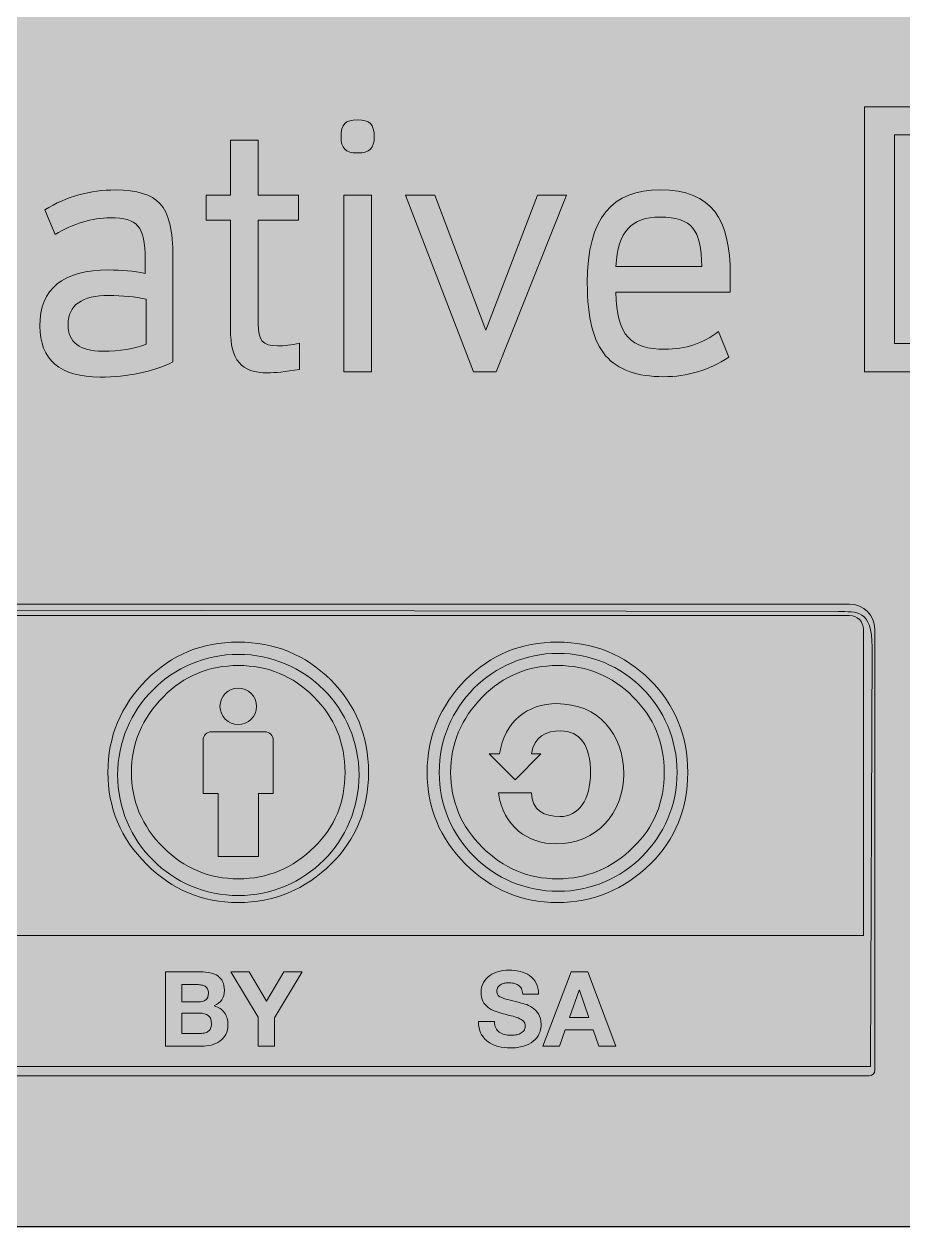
# Model space of a CAD drawing. Header units: inches. Extents: x 8 to 818, y -635 to -10.
# Drawn here: x 656.65 to 684.25, y -586.19 to -548.42 of the extents above; entities that cross this region are included whole.
import ezdxf

# ---------------------------------------------------------------- set-up
doc = ezdxf.new("R2010")
doc.units = ezdxf.units.IN
doc.header["$MEASUREMENT"] = 0
doc.layers.add('Calque 1', color=7, linetype='Continuous')
doc.layers.add('Calque 2', color=7, linetype='Continuous')

# ---------------------------------------------------------------- blocks, each defined once
blk = doc.blocks.new('block 13')
at = {"layer": 'Calque 1', "color": 179, "lineweight": 5, "true_color": 0x262425}
blk.add_open_spline([(719.694, -361.546), (719.694, -361.546), (724.17, -371.802), (724.17, -371.802), (724.391, -372.309), (724.16, -372.898), (723.653, -373.119), (723.653, -373.119), (722.737, -373.519), (722.737, -373.519), (722.231, -373.74), (721.641, -373.509), (721.42, -373.002), (721.42, -373.002), (717.744, -364.577), (717.744, -364.577), (640.056, -483.564), (480.643, -525.464), (351.496, -455.488), (351.496, -455.488), (353.499, -460.077), (353.499, -460.077), (353.72, -460.583), (353.489, -461.173), (352.983, -461.394), (352.983, -461.394), (352.066, -461.794), (352.066, -461.794), (351.56, -462.015), (350.971, -461.783), (350.75, -461.277), (350.75, -461.277), (347.181, -453.1), (347.181, -453.1), (344.491, -451.582), (341.813, -450.021), (339.152, -448.404), (335.488, -446.179), (330.728, -447.182), (328.31, -450.722), (328.31, -450.722), (328.221, -450.853), (328.221, -450.853), (325.723, -454.511), (326.637, -459.522), (330.297, -462.017), (477.228, -562.189), (679.23, -515.398), (769.485, -361.031), (775.135, -351.477), (770.258, -339.126), (759.21, -334.03), (759.21, -334.03), (759.21, -334.03), (759.21, -334.03), (748.148, -328.919), (736.083, -332.124), (731.675, -340.712), (727.953, -347.893), (723.95, -354.837), (719.694, -361.546)], degree=3, knots=[0, 0, 0, 0, 1, 1, 1, 2, 2, 2, 3, 3, 3, 4, 4, 4, 5, 5, 5, 6, 6, 6, 7, 7, 7, 8, 8, 8, 9, 9, 9, 10, 10, 10, 11, 11, 11, 12, 12, 12, 13, 13, 13, 14, 14, 14, 15, 15, 15, 16, 16, 16, 17, 17, 17, 18, 18, 18, 19, 19, 19, 20, 20, 20, 20], dxfattribs=at)
blk = doc.blocks.new('block 15')
at = {"layer": 'Calque 2', "true_color": 0x494644}
h = blk.add_hatch(color=49, dxfattribs=at)
h.dxf.hatch_style = 2
edge = h.paths.add_edge_path()
edge.add_spline(control_points=[(685.325, -551.018), (687.862, -551.018), (689.023, -552.215), (689.023, -555.147), (689.023, -556.643), (688.724, -557.721), (688.138, -558.367), (687.551, -559.013), (686.618, -559.336), (685.337, -559.336), (685.337, -559.336), (683.039, -559.336), (683.039, -559.336), (683.039, -559.336), (683.039, -551.018), (683.039, -551.018), (683.039, -551.018), (685.325, -551.018), (685.325, -551.018)], knot_values=[0, 0, 0, 0, 1, 1, 1, 2, 2, 2, 3, 3, 3, 4, 4, 4, 5, 5, 5, 6, 6, 6, 6], degree=3, periodic=1)
edge = h.paths.add_edge_path()
edge.add_spline(control_points=[(683.984, -551.892), (683.984, -551.892), (683.984, -558.451), (683.984, -558.451), (683.984, -558.451), (685.229, -558.451), (685.229, -558.451), (686.235, -558.451), (686.953, -558.211), (687.396, -557.733), (687.838, -557.242), (688.066, -556.38), (688.066, -555.147), (688.066, -553.962), (687.85, -553.125), (687.408, -552.634), (686.965, -552.143), (686.27, -551.892), (685.313, -551.892), (685.313, -551.892), (683.984, -551.892), (683.984, -551.892)], knot_values=[0, 0, 0, 0, 1, 1, 1, 2, 2, 2, 3, 3, 3, 4, 4, 4, 5, 5, 5, 6, 6, 6, 7, 7, 7, 7], degree=3, periodic=1)
h = blk.add_hatch(color=49, dxfattribs=at)
h.dxf.hatch_style = 2
edge = h.paths.add_edge_path()
edge.add_spline(control_points=[(667.12, -552.466), (666.737, -552.466), (666.606, -552.323), (666.606, -551.952), (666.606, -551.569), (666.737, -551.425), (667.12, -551.425), (667.503, -551.425), (667.647, -551.569), (667.647, -551.952), (667.647, -552.323), (667.503, -552.466), (667.12, -552.466)], knot_values=[0, 0, 0, 0, 1, 1, 1, 2, 2, 2, 3, 3, 3, 4, 4, 4, 4], degree=3, periodic=1)
h.paths.add_polyline_path([(667.563, -553.795), (667.563, -559.336), (666.689, -559.336), (666.689, -553.795)])
h = blk.add_hatch(color=49, dxfattribs=at)
h.dxf.hatch_style = 2
edge = h.paths.add_edge_path()
edge.add_spline(control_points=[(664.008, -552.059), (664.008, -552.059), (664.008, -553.795), (664.008, -553.795), (664.008, -553.795), (665.265, -553.795), (665.265, -553.795), (665.265, -553.795), (665.265, -554.573), (665.265, -554.573), (665.265, -554.573), (664.008, -554.573), (664.008, -554.573), (664.008, -554.573), (664.008, -557.828), (664.008, -557.828), (664.008, -558.355), (664.14, -558.523), (664.607, -558.523), (664.81, -558.523), (665.05, -558.499), (665.301, -558.439), (665.301, -558.439), (665.301, -559.265), (665.301, -559.265), (664.858, -559.336), (664.523, -559.372), (664.308, -559.372), (663.458, -559.372), (663.135, -558.965), (663.135, -558.008), (663.135, -558.008), (663.135, -554.573), (663.135, -554.573), (663.135, -554.573), (662.369, -554.573), (662.369, -554.573), (662.369, -554.573), (662.369, -553.795), (662.369, -553.795), (662.369, -553.795), (663.135, -553.795), (663.135, -553.795), (663.135, -553.795), (663.135, -552.059), (663.135, -552.059), (663.135, -552.059), (664.008, -552.059), (664.008, -552.059)], knot_values=[0, 0, 0, 0, 1, 1, 1, 2, 2, 2, 3, 3, 3, 4, 4, 4, 5, 5, 5, 6, 6, 6, 7, 7, 7, 8, 8, 8, 9, 9, 9, 10, 10, 10, 11, 11, 11, 12, 12, 12, 13, 13, 13, 14, 14, 14, 15, 15, 15, 16, 16, 16, 16], degree=3, periodic=1)
h = blk.add_hatch(color=49, dxfattribs=at)
h.dxf.hatch_style = 2
edge = h.paths.add_edge_path()
edge.add_spline(control_points=[(660.92, -554.058), (661.196, -554.345), (661.327, -554.908), (661.327, -555.746), (661.327, -555.746), (661.327, -559.025), (661.327, -559.025), (660.681, -559.348), (659.915, -559.504), (659.041, -559.504), (657.785, -559.504), (657.15, -558.965), (657.15, -557.9), (657.15, -556.727), (657.868, -556.141), (659.317, -556.141), (659.712, -556.141), (660.095, -556.177), (660.454, -556.248), (660.454, -556.248), (660.454, -555.806), (660.454, -555.806), (660.454, -554.764), (660.214, -554.501), (659.365, -554.501), (658.778, -554.501), (658.204, -554.681), (657.629, -555.028), (657.629, -555.028), (657.306, -554.25), (657.306, -554.25), (657.988, -553.831), (658.73, -553.627), (659.532, -553.627), (660.19, -553.627), (660.657, -553.771), (660.92, -554.058)], knot_values=[0, 0, 0, 0, 1, 1, 1, 2, 2, 2, 3, 3, 3, 4, 4, 4, 5, 5, 5, 6, 6, 6, 7, 7, 7, 8, 8, 8, 9, 9, 9, 10, 10, 10, 11, 11, 11, 12, 12, 12, 12], degree=3, periodic=1)
edge = h.paths.add_edge_path()
edge.add_spline(control_points=[(658.036, -557.852), (658.036, -558.415), (658.395, -558.69), (659.125, -558.69), (659.664, -558.69), (660.119, -558.618), (660.49, -558.475), (660.49, -558.475), (660.49, -557.062), (660.49, -557.062), (660.142, -556.979), (659.748, -556.943), (659.317, -556.943), (658.467, -556.943), (658.036, -557.242), (658.036, -557.852)], knot_values=[0, 0, 0, 0, 1, 1, 1, 2, 2, 2, 3, 3, 3, 4, 4, 4, 5, 5, 5, 5], degree=3, periodic=1)
h = blk.add_hatch(color=49, dxfattribs=at)
h.dxf.hatch_style = 2
h.paths.add_polyline_path([(673.679, -553.795), (671.477, -559.336), (670.759, -559.336), (668.628, -553.795), (669.55, -553.795), (671.154, -558.032), (672.77, -553.795)])
h = blk.add_hatch(color=49, dxfattribs=at)
h.dxf.hatch_style = 2
edge = h.paths.add_edge_path()
edge.add_spline(control_points=[(678.826, -556.308), (678.826, -556.308), (678.826, -556.835), (678.826, -556.835), (678.826, -556.835), (675.235, -556.835), (675.235, -556.835), (675.247, -558.223), (675.726, -558.63), (676.767, -558.63), (677.425, -558.63), (677.988, -558.439), (678.455, -558.068), (678.455, -558.068), (678.778, -558.882), (678.778, -558.882), (678.156, -559.289), (677.473, -559.492), (676.731, -559.492), (675.905, -559.492), (675.295, -559.277), (674.912, -558.834), (674.529, -558.391), (674.337, -557.637), (674.337, -556.548), (674.337, -554.477), (675.127, -553.627), (676.624, -553.627), (678.251, -553.627), (678.826, -554.537), (678.826, -556.308)], knot_values=[0, 0, 0, 0, 1, 1, 1, 2, 2, 2, 3, 3, 3, 4, 4, 4, 5, 5, 5, 6, 6, 6, 7, 7, 7, 8, 8, 8, 9, 9, 9, 10, 10, 10, 10], degree=3, periodic=1)
edge = h.paths.add_edge_path()
edge.add_spline(control_points=[(675.235, -556.033), (675.235, -556.033), (677.928, -556.033), (677.928, -556.033), (677.928, -555.447), (677.832, -555.052), (677.653, -554.824), (677.473, -554.597), (677.126, -554.477), (676.612, -554.477), (675.738, -554.477), (675.283, -554.92), (675.235, -556.033)], knot_values=[0, 0, 0, 0, 1, 1, 1, 2, 2, 2, 3, 3, 3, 4, 4, 4, 4], degree=3, periodic=1)
at = {"layer": 'Calque 2', "lineweight": 0}
for points in [[(667.563, -553.795), (667.563, -559.336), (666.689, -559.336), (666.689, -553.795), (667.563, -553.795)], [(673.679, -553.795), (671.477, -559.336), (670.759, -559.336), (668.628, -553.795), (669.55, -553.795), (671.154, -558.032), (672.77, -553.795), (673.679, -553.795)]]:
    blk.add_lwpolyline(points, dxfattribs=at)
for points, knots in [([(685.325, -551.018), (687.862, -551.018), (689.023, -552.215), (689.023, -555.147), (689.023, -556.643), (688.724, -557.721), (688.138, -558.367), (687.551, -559.013), (686.618, -559.336), (685.337, -559.336), (685.337, -559.336), (683.039, -559.336), (683.039, -559.336), (683.039, -559.336), (683.039, -551.018), (683.039, -551.018), (683.039, -551.018), (685.325, -551.018), (685.325, -551.018)], [0, 0, 0, 0, 1, 1, 1, 2, 2, 2, 3, 3, 3, 4, 4, 4, 5, 5, 5, 6, 6, 6, 6]), ([(667.12, -552.466), (666.737, -552.466), (666.606, -552.323), (666.606, -551.952), (666.606, -551.569), (666.737, -551.425), (667.12, -551.425), (667.503, -551.425), (667.647, -551.569), (667.647, -551.952), (667.647, -552.323), (667.503, -552.466), (667.12, -552.466)], [0, 0, 0, 0, 1, 1, 1, 2, 2, 2, 3, 3, 3, 4, 4, 4, 4]), ([(683.984, -551.892), (683.984, -551.892), (683.984, -558.451), (683.984, -558.451), (683.984, -558.451), (685.229, -558.451), (685.229, -558.451), (686.235, -558.451), (686.953, -558.211), (687.396, -557.733), (687.838, -557.242), (688.066, -556.38), (688.066, -555.147), (688.066, -553.962), (687.85, -553.125), (687.408, -552.634), (686.965, -552.143), (686.27, -551.892), (685.313, -551.892), (685.313, -551.892), (683.984, -551.892), (683.984, -551.892)], [0, 0, 0, 0, 1, 1, 1, 2, 2, 2, 3, 3, 3, 4, 4, 4, 5, 5, 5, 6, 6, 6, 7, 7, 7, 7]), ([(664.008, -552.059), (664.008, -552.059), (664.008, -553.795), (664.008, -553.795), (664.008, -553.795), (665.265, -553.795), (665.265, -553.795), (665.265, -553.795), (665.265, -554.573), (665.265, -554.573), (665.265, -554.573), (664.008, -554.573), (664.008, -554.573), (664.008, -554.573), (664.008, -557.828), (664.008, -557.828), (664.008, -558.355), (664.14, -558.523), (664.607, -558.523), (664.81, -558.523), (665.05, -558.499), (665.301, -558.439), (665.301, -558.439), (665.301, -559.265), (665.301, -559.265), (664.858, -559.336), (664.523, -559.372), (664.308, -559.372), (663.458, -559.372), (663.135, -558.965), (663.135, -558.008), (663.135, -558.008), (663.135, -554.573), (663.135, -554.573), (663.135, -554.573), (662.369, -554.573), (662.369, -554.573), (662.369, -554.573), (662.369, -553.795), (662.369, -553.795), (662.369, -553.795), (663.135, -553.795), (663.135, -553.795), (663.135, -553.795), (663.135, -552.059), (663.135, -552.059), (663.135, -552.059), (664.008, -552.059), (664.008, -552.059)], [0, 0, 0, 0, 1, 1, 1, 2, 2, 2, 3, 3, 3, 4, 4, 4, 5, 5, 5, 6, 6, 6, 7, 7, 7, 8, 8, 8, 9, 9, 9, 10, 10, 10, 11, 11, 11, 12, 12, 12, 13, 13, 13, 14, 14, 14, 15, 15, 15, 16, 16, 16, 16]), ([(660.92, -554.058), (661.196, -554.345), (661.327, -554.908), (661.327, -555.746), (661.327, -555.746), (661.327, -559.025), (661.327, -559.025), (660.681, -559.348), (659.915, -559.504), (659.041, -559.504), (657.785, -559.504), (657.15, -558.965), (657.15, -557.9), (657.15, -556.727), (657.868, -556.141), (659.317, -556.141), (659.712, -556.141), (660.095, -556.177), (660.454, -556.248), (660.454, -556.248), (660.454, -555.806), (660.454, -555.806), (660.454, -554.764), (660.214, -554.501), (659.365, -554.501), (658.778, -554.501), (658.204, -554.681), (657.629, -555.028), (657.629, -555.028), (657.306, -554.25), (657.306, -554.25), (657.988, -553.831), (658.73, -553.627), (659.532, -553.627), (660.19, -553.627), (660.657, -553.771), (660.92, -554.058)], [0, 0, 0, 0, 1, 1, 1, 2, 2, 2, 3, 3, 3, 4, 4, 4, 5, 5, 5, 6, 6, 6, 7, 7, 7, 8, 8, 8, 9, 9, 9, 10, 10, 10, 11, 11, 11, 12, 12, 12, 12]), ([(678.826, -556.308), (678.826, -556.308), (678.826, -556.835), (678.826, -556.835), (678.826, -556.835), (675.235, -556.835), (675.235, -556.835), (675.247, -558.223), (675.726, -558.63), (676.767, -558.63), (677.425, -558.63), (677.988, -558.439), (678.455, -558.068), (678.455, -558.068), (678.778, -558.882), (678.778, -558.882), (678.156, -559.289), (677.473, -559.492), (676.731, -559.492), (675.905, -559.492), (675.295, -559.277), (674.912, -558.834), (674.529, -558.391), (674.337, -557.637), (674.337, -556.548), (674.337, -554.477), (675.127, -553.627), (676.624, -553.627), (678.251, -553.627), (678.826, -554.537), (678.826, -556.308)], [0, 0, 0, 0, 1, 1, 1, 2, 2, 2, 3, 3, 3, 4, 4, 4, 5, 5, 5, 6, 6, 6, 7, 7, 7, 8, 8, 8, 9, 9, 9, 10, 10, 10, 10]), ([(675.235, -556.033), (675.235, -556.033), (677.928, -556.033), (677.928, -556.033), (677.928, -555.447), (677.832, -555.052), (677.653, -554.824), (677.473, -554.597), (677.126, -554.477), (676.612, -554.477), (675.738, -554.477), (675.283, -554.92), (675.235, -556.033)], [0, 0, 0, 0, 1, 1, 1, 2, 2, 2, 3, 3, 3, 4, 4, 4, 4]), ([(658.036, -557.852), (658.036, -558.415), (658.395, -558.69), (659.125, -558.69), (659.664, -558.69), (660.119, -558.618), (660.49, -558.475), (660.49, -558.475), (660.49, -557.062), (660.49, -557.062), (660.142, -556.979), (659.748, -556.943), (659.317, -556.943), (658.467, -556.943), (658.036, -557.242), (658.036, -557.852)], [0, 0, 0, 0, 1, 1, 1, 2, 2, 2, 3, 3, 3, 4, 4, 4, 5, 5, 5, 5])]:
    blk.add_open_spline(points, degree=3, knots=knots, dxfattribs=at)
blk = doc.blocks.new('block 21')
at = {"layer": 'Calque 2', "true_color": 0xfefeff}
h = blk.add_hatch(color=7, dxfattribs=at)
h.dxf.hatch_style = 2
edge = h.paths.add_edge_path()
edge.add_spline(control_points=[(671.461, -579.943), (671.489, -579.998), (671.527, -580.042), (671.574, -580.076), (671.621, -580.109), (671.675, -580.135), (671.738, -580.151), (671.802, -580.167), (671.867, -580.176), (671.934, -580.176), (671.98, -580.176), (672.029, -580.172), (672.081, -580.164), (672.133, -580.157), (672.182, -580.142), (672.228, -580.12), (672.274, -580.098), (672.312, -580.068), (672.342, -580.03), (672.373, -579.992), (672.388, -579.943), (672.388, -579.884), (672.388, -579.821), (672.368, -579.77), (672.328, -579.73), (672.287, -579.691), (672.234, -579.659), (672.169, -579.632), (672.104, -579.606), (672.03, -579.583), (671.947, -579.564), (671.864, -579.544), (671.78, -579.522), (671.696, -579.498), (671.608, -579.476), (671.523, -579.45), (671.44, -579.418), (671.358, -579.386), (671.284, -579.345), (671.218, -579.295), (671.153, -579.245), (671.1, -579.182), (671.06, -579.107), (671.02, -579.032), (670.999, -578.941), (670.999, -578.834), (670.999, -578.714), (671.025, -578.61), (671.076, -578.521), (671.128, -578.433), (671.195, -578.359), (671.277, -578.3), (671.36, -578.242), (671.454, -578.198), (671.559, -578.169), (671.663, -578.141), (671.768, -578.127), (671.872, -578.127), (671.994, -578.127), (672.111, -578.141), (672.224, -578.168), (672.336, -578.195), (672.436, -578.24), (672.523, -578.301), (672.61, -578.362), (672.679, -578.44), (672.73, -578.535), (672.782, -578.63), (672.807, -578.745), (672.807, -578.88), (672.807, -578.88), (672.309, -578.88), (672.309, -578.88), (672.304, -578.81), (672.29, -578.753), (672.265, -578.707), (672.24, -578.661), (672.207, -578.625), (672.166, -578.599), (672.124, -578.573), (672.077, -578.554), (672.024, -578.543), (671.97, -578.532), (671.913, -578.527), (671.85, -578.527), (671.808, -578.527), (671.767, -578.531), (671.726, -578.54), (671.685, -578.549), (671.647, -578.564), (671.614, -578.586), (671.58, -578.608), (671.552, -578.635), (671.53, -578.668), (671.509, -578.7), (671.498, -578.742), (671.498, -578.792), (671.498, -578.838), (671.507, -578.875), (671.524, -578.903), (671.541, -578.932), (671.576, -578.958), (671.627, -578.982), (671.678, -579.006), (671.749, -579.03), (671.839, -579.054), (671.93, -579.078), (672.048, -579.108), (672.194, -579.145), (672.237, -579.154), (672.298, -579.17), (672.375, -579.193), (672.452, -579.216), (672.529, -579.252), (672.606, -579.303), (672.682, -579.353), (672.748, -579.42), (672.803, -579.504), (672.859, -579.588), (672.887, -579.695), (672.887, -579.826), (672.887, -579.933), (672.866, -580.033), (672.824, -580.124), (672.783, -580.216), (672.721, -580.295), (672.639, -580.361), (672.558, -580.428), (672.456, -580.48), (672.335, -580.517), (672.214, -580.554), (672.074, -580.573), (671.915, -580.573), (671.786, -580.573), (671.661, -580.557), (671.54, -580.525), (671.419, -580.493), (671.312, -580.444), (671.219, -580.376), (671.127, -580.308), (671.053, -580.222), (670.998, -580.117), (670.944, -580.012), (670.918, -579.888), (670.92, -579.743), (670.92, -579.743), (671.419, -579.743), (671.419, -579.743), (671.419, -579.822), (671.433, -579.889), (671.461, -579.943)], knot_values=[0, 0, 0, 0, 1, 1, 1, 2, 2, 2, 3, 3, 3, 4, 4, 4, 5, 5, 5, 6, 6, 6, 7, 7, 7, 8, 8, 8, 9, 9, 9, 10, 10, 10, 11, 11, 11, 12, 12, 12, 13, 13, 13, 14, 14, 14, 15, 15, 15, 16, 16, 16, 17, 17, 17, 18, 18, 18, 19, 19, 19, 20, 20, 20, 21, 21, 21, 22, 22, 22, 23, 23, 23, 24, 24, 24, 25, 25, 25, 26, 26, 26, 27, 27, 27, 28, 28, 28, 29, 29, 29, 30, 30, 30, 31, 31, 31, 32, 32, 32, 33, 33, 33, 34, 34, 34, 35, 35, 35, 36, 36, 36, 37, 37, 37, 38, 38, 38, 39, 39, 39, 40, 40, 40, 41, 41, 41, 42, 42, 42, 43, 43, 43, 44, 44, 44, 45, 45, 45, 46, 46, 46, 47, 47, 47, 48, 48, 48, 49, 49, 49, 50, 50, 50, 50], degree=3, periodic=1)
h = blk.add_hatch(color=7, dxfattribs=at)
h.dxf.hatch_style = 2
h.paths.add_polyline_path([(674.356, -578.185), (675.23, -580.521), (674.696, -580.521), (674.519, -580), (673.645, -580), (673.462, -580.521), (672.945, -580.521), (673.829, -578.185)])
h.paths.add_polyline_path([(674.385, -579.617), (674.091, -578.76), (674.084, -578.76), (673.78, -579.617)])
at = {"layer": 'Calque 2', "lineweight": 0}
for points in [[(674.356, -578.185), (675.23, -580.521), (674.696, -580.521), (674.519, -580), (673.645, -580), (673.462, -580.521), (672.945, -580.521), (673.829, -578.185), (674.356, -578.185)], [(674.385, -579.617), (674.091, -578.76), (674.084, -578.76), (673.78, -579.617), (674.385, -579.617)]]:
    blk.add_lwpolyline(points, dxfattribs=at)
blk.add_open_spline([(671.461, -579.943), (671.489, -579.998), (671.527, -580.042), (671.574, -580.076), (671.621, -580.109), (671.675, -580.135), (671.738, -580.151), (671.802, -580.167), (671.867, -580.176), (671.934, -580.176), (671.98, -580.176), (672.029, -580.172), (672.081, -580.164), (672.133, -580.157), (672.182, -580.142), (672.228, -580.12), (672.274, -580.098), (672.312, -580.068), (672.342, -580.03), (672.373, -579.992), (672.388, -579.943), (672.388, -579.884), (672.388, -579.821), (672.368, -579.77), (672.328, -579.73), (672.287, -579.691), (672.234, -579.659), (672.169, -579.632), (672.104, -579.606), (672.03, -579.583), (671.947, -579.564), (671.864, -579.544), (671.78, -579.522), (671.696, -579.498), (671.608, -579.476), (671.523, -579.45), (671.44, -579.418), (671.358, -579.386), (671.284, -579.345), (671.218, -579.295), (671.153, -579.245), (671.1, -579.182), (671.06, -579.107), (671.02, -579.032), (670.999, -578.941), (670.999, -578.834), (670.999, -578.714), (671.025, -578.61), (671.076, -578.521), (671.128, -578.433), (671.195, -578.359), (671.277, -578.3), (671.36, -578.242), (671.454, -578.198), (671.559, -578.169), (671.663, -578.141), (671.768, -578.127), (671.872, -578.127), (671.994, -578.127), (672.111, -578.141), (672.224, -578.168), (672.336, -578.195), (672.436, -578.24), (672.523, -578.301), (672.61, -578.362), (672.679, -578.44), (672.73, -578.535), (672.782, -578.63), (672.807, -578.745), (672.807, -578.88), (672.807, -578.88), (672.309, -578.88), (672.309, -578.88), (672.304, -578.81), (672.29, -578.753), (672.265, -578.707), (672.24, -578.661), (672.207, -578.625), (672.166, -578.599), (672.124, -578.573), (672.077, -578.554), (672.024, -578.543), (671.97, -578.532), (671.913, -578.527), (671.85, -578.527), (671.808, -578.527), (671.767, -578.531), (671.726, -578.54), (671.685, -578.549), (671.647, -578.564), (671.614, -578.586), (671.58, -578.608), (671.552, -578.635), (671.53, -578.668), (671.509, -578.7), (671.498, -578.742), (671.498, -578.792), (671.498, -578.838), (671.507, -578.875), (671.524, -578.903), (671.541, -578.932), (671.576, -578.958), (671.627, -578.982), (671.678, -579.006), (671.749, -579.03), (671.839, -579.054), (671.93, -579.078), (672.048, -579.108), (672.194, -579.145), (672.237, -579.154), (672.298, -579.17), (672.375, -579.193), (672.452, -579.216), (672.529, -579.252), (672.606, -579.303), (672.682, -579.353), (672.748, -579.42), (672.803, -579.504), (672.859, -579.588), (672.887, -579.695), (672.887, -579.826), (672.887, -579.933), (672.866, -580.033), (672.824, -580.124), (672.783, -580.216), (672.721, -580.295), (672.639, -580.361), (672.558, -580.428), (672.456, -580.48), (672.335, -580.517), (672.214, -580.554), (672.074, -580.573), (671.915, -580.573), (671.786, -580.573), (671.661, -580.557), (671.54, -580.525), (671.419, -580.493), (671.312, -580.444), (671.219, -580.376), (671.127, -580.308), (671.053, -580.222), (670.998, -580.117), (670.944, -580.012), (670.918, -579.888), (670.92, -579.743), (670.92, -579.743), (671.419, -579.743), (671.419, -579.743), (671.419, -579.822), (671.433, -579.889), (671.461, -579.943)], degree=3, knots=[0, 0, 0, 0, 1, 1, 1, 2, 2, 2, 3, 3, 3, 4, 4, 4, 5, 5, 5, 6, 6, 6, 7, 7, 7, 8, 8, 8, 9, 9, 9, 10, 10, 10, 11, 11, 11, 12, 12, 12, 13, 13, 13, 14, 14, 14, 15, 15, 15, 16, 16, 16, 17, 17, 17, 18, 18, 18, 19, 19, 19, 20, 20, 20, 21, 21, 21, 22, 22, 22, 23, 23, 23, 24, 24, 24, 25, 25, 25, 26, 26, 26, 27, 27, 27, 28, 28, 28, 29, 29, 29, 30, 30, 30, 31, 31, 31, 32, 32, 32, 33, 33, 33, 34, 34, 34, 35, 35, 35, 36, 36, 36, 37, 37, 37, 38, 38, 38, 39, 39, 39, 40, 40, 40, 41, 41, 41, 42, 42, 42, 43, 43, 43, 44, 44, 44, 45, 45, 45, 46, 46, 46, 47, 47, 47, 48, 48, 48, 49, 49, 49, 50, 50, 50, 50], dxfattribs=at)
blk = doc.blocks.new('block 22')
at = {"layer": 'Calque 2', "true_color": 0xfefeff}
h = blk.add_hatch(color=7, dxfattribs=at)
h.dxf.hatch_style = 2
edge = h.paths.add_edge_path()
edge.add_spline(control_points=[(662.194, -578.185), (662.306, -578.185), (662.407, -578.194), (662.499, -578.214), (662.591, -578.234), (662.67, -578.266), (662.735, -578.311), (662.801, -578.355), (662.852, -578.415), (662.888, -578.489), (662.924, -578.563), (662.942, -578.654), (662.942, -578.763), (662.942, -578.881), (662.915, -578.979), (662.861, -579.058), (662.808, -579.136), (662.729, -579.2), (662.624, -579.251), (662.768, -579.292), (662.876, -579.365), (662.947, -579.468), (663.019, -579.572), (663.054, -579.697), (663.054, -579.843), (663.054, -579.961), (663.031, -580.063), (662.985, -580.149), (662.939, -580.235), (662.878, -580.306), (662.8, -580.36), (662.722, -580.415), (662.634, -580.455), (662.534, -580.481), (662.435, -580.508), (662.333, -580.521), (662.228, -580.521), (662.228, -580.521), (661.093, -580.521), (661.093, -580.521), (661.093, -580.521), (661.093, -578.185), (661.093, -578.185), (661.093, -578.185), (662.194, -578.185), (662.194, -578.185), (662.194, -578.185), (662.194, -578.185), (662.194, -578.185)], knot_values=[0, 0, 0, 0, 1, 1, 1, 2, 2, 2, 3, 3, 3, 4, 4, 4, 5, 5, 5, 6, 6, 6, 7, 7, 7, 8, 8, 8, 9, 9, 9, 10, 10, 10, 11, 11, 11, 12, 12, 12, 13, 13, 13, 14, 14, 14, 15, 15, 15, 16, 16, 16, 16], degree=3, periodic=1)
edge = h.paths.add_edge_path()
edge.add_spline(control_points=[(662.129, -579.129), (662.221, -579.129), (662.296, -579.108), (662.355, -579.064), (662.414, -579.02), (662.443, -578.95), (662.443, -578.852), (662.443, -578.798), (662.433, -578.753), (662.414, -578.718), (662.394, -578.683), (662.368, -578.656), (662.335, -578.637), (662.302, -578.617), (662.265, -578.603), (662.222, -578.596), (662.179, -578.588), (662.135, -578.584), (662.089, -578.584), (662.089, -578.584), (661.608, -578.584), (661.608, -578.584), (661.608, -578.584), (661.608, -579.129), (661.608, -579.129), (661.608, -579.129), (662.129, -579.129), (662.129, -579.129)], knot_values=[0, 0, 0, 0, 1, 1, 1, 2, 2, 2, 3, 3, 3, 4, 4, 4, 5, 5, 5, 6, 6, 6, 7, 7, 7, 8, 8, 8, 9, 9, 9, 9], degree=3, periodic=1)
edge = h.paths.add_edge_path()
edge.add_spline(control_points=[(662.159, -580.121), (662.209, -580.121), (662.257, -580.116), (662.303, -580.106), (662.349, -580.096), (662.39, -580.08), (662.425, -580.057), (662.459, -580.034), (662.487, -580.003), (662.508, -579.964), (662.529, -579.925), (662.539, -579.874), (662.539, -579.813), (662.539, -579.694), (662.505, -579.608), (662.438, -579.557), (662.37, -579.506), (662.28, -579.48), (662.169, -579.48), (662.169, -579.48), (661.608, -579.48), (661.608, -579.48), (661.608, -579.48), (661.608, -580.121), (661.608, -580.121), (661.608, -580.121), (662.159, -580.121), (662.159, -580.121)], knot_values=[0, 0, 0, 0, 1, 1, 1, 2, 2, 2, 3, 3, 3, 4, 4, 4, 5, 5, 5, 6, 6, 6, 7, 7, 7, 8, 8, 8, 9, 9, 9, 9], degree=3, periodic=1)
h = blk.add_hatch(color=7, dxfattribs=at)
h.dxf.hatch_style = 2
h.paths.add_polyline_path([(663.145, -578.185), (663.721, -578.185), (664.268, -579.107), (664.812, -578.185), (665.385, -578.185), (664.517, -579.624), (664.517, -580.521), (664.003, -580.521), (664.003, -579.611)])
at = {"layer": 'Calque 2', "lineweight": 0}
blk.add_lwpolyline([(663.145, -578.185), (663.721, -578.185), (664.268, -579.107), (664.812, -578.185), (665.385, -578.185), (664.517, -579.624), (664.517, -580.521), (664.003, -580.521), (664.003, -579.611), (663.145, -578.185)], dxfattribs=at)
for points, knots in [([(662.194, -578.185), (662.306, -578.185), (662.407, -578.194), (662.499, -578.214), (662.591, -578.234), (662.67, -578.266), (662.735, -578.311), (662.801, -578.355), (662.852, -578.415), (662.888, -578.489), (662.924, -578.563), (662.942, -578.654), (662.942, -578.763), (662.942, -578.881), (662.915, -578.979), (662.861, -579.058), (662.808, -579.136), (662.729, -579.2), (662.624, -579.251), (662.768, -579.292), (662.876, -579.365), (662.947, -579.468), (663.019, -579.572), (663.054, -579.697), (663.054, -579.843), (663.054, -579.961), (663.031, -580.063), (662.985, -580.149), (662.939, -580.235), (662.878, -580.306), (662.8, -580.36), (662.722, -580.415), (662.634, -580.455), (662.534, -580.481), (662.435, -580.508), (662.333, -580.521), (662.228, -580.521), (662.228, -580.521), (661.093, -580.521), (661.093, -580.521), (661.093, -580.521), (661.093, -578.185), (661.093, -578.185), (661.093, -578.185), (662.194, -578.185), (662.194, -578.185), (662.194, -578.185), (662.194, -578.185), (662.194, -578.185)], [0, 0, 0, 0, 1, 1, 1, 2, 2, 2, 3, 3, 3, 4, 4, 4, 5, 5, 5, 6, 6, 6, 7, 7, 7, 8, 8, 8, 9, 9, 9, 10, 10, 10, 11, 11, 11, 12, 12, 12, 13, 13, 13, 14, 14, 14, 15, 15, 15, 16, 16, 16, 16]), ([(662.129, -579.129), (662.221, -579.129), (662.296, -579.108), (662.355, -579.064), (662.414, -579.02), (662.443, -578.95), (662.443, -578.852), (662.443, -578.798), (662.433, -578.753), (662.414, -578.718), (662.394, -578.683), (662.368, -578.656), (662.335, -578.637), (662.302, -578.617), (662.265, -578.603), (662.222, -578.596), (662.179, -578.588), (662.135, -578.584), (662.089, -578.584), (662.089, -578.584), (661.608, -578.584), (661.608, -578.584), (661.608, -578.584), (661.608, -579.129), (661.608, -579.129), (661.608, -579.129), (662.129, -579.129), (662.129, -579.129)], [0, 0, 0, 0, 1, 1, 1, 2, 2, 2, 3, 3, 3, 4, 4, 4, 5, 5, 5, 6, 6, 6, 7, 7, 7, 8, 8, 8, 9, 9, 9, 9]), ([(662.159, -580.121), (662.209, -580.121), (662.257, -580.116), (662.303, -580.106), (662.349, -580.096), (662.39, -580.08), (662.425, -580.057), (662.459, -580.034), (662.487, -580.003), (662.508, -579.964), (662.529, -579.925), (662.539, -579.874), (662.539, -579.813), (662.539, -579.694), (662.505, -579.608), (662.438, -579.557), (662.37, -579.506), (662.28, -579.48), (662.169, -579.48), (662.169, -579.48), (661.608, -579.48), (661.608, -579.48), (661.608, -579.48), (661.608, -580.121), (661.608, -580.121), (661.608, -580.121), (662.159, -580.121), (662.159, -580.121)], [0, 0, 0, 0, 1, 1, 1, 2, 2, 2, 3, 3, 3, 4, 4, 4, 5, 5, 5, 6, 6, 6, 7, 7, 7, 8, 8, 8, 9, 9, 9, 9])]:
    blk.add_open_spline(points, degree=3, knots=knots, dxfattribs=at)
blk = doc.blocks.new('block 24')
at = {"layer": 'Calque 2', "true_color": 0xffffff}
h = blk.add_hatch(color=7, dxfattribs=at)
h.dxf.hatch_style = 2
edge = h.paths.add_edge_path()
edge.add_spline(control_points=[(673.394, -567.827), (672.26, -567.827), (671.301, -568.222), (670.516, -569.013), (669.711, -569.831), (669.308, -570.799), (669.308, -571.917), (669.308, -573.035), (669.711, -573.996), (670.516, -574.801), (671.322, -575.605), (672.281, -576.007), (673.394, -576.007), (674.52, -576.007), (675.496, -575.602), (676.323, -574.79), (677.1, -574.02), (677.49, -573.062), (677.49, -571.917), (677.49, -570.772), (677.094, -569.803), (676.302, -569.013), (675.51, -568.222), (674.541, -567.827), (673.394, -567.827)], knot_values=[0, 0, 0, 0, 1, 1, 1, 2, 2, 2, 3, 3, 3, 4, 4, 4, 5, 5, 5, 6, 6, 6, 7, 7, 7, 8, 8, 8, 8], degree=3, periodic=1)
edge = h.paths.add_edge_path()
edge.add_spline(control_points=[(673.404, -568.563), (674.332, -568.563), (675.121, -568.89), (675.77, -569.544), (676.425, -570.192), (676.752, -570.983), (676.752, -571.917), (676.752, -572.858), (676.432, -573.638), (675.79, -574.259), (675.114, -574.927), (674.319, -575.261), (673.404, -575.261), (672.489, -575.261), (671.701, -574.93), (671.039, -574.269), (670.376, -573.607), (670.045, -572.824), (670.045, -571.917), (670.045, -571.01), (670.38, -570.219), (671.049, -569.544), (671.69, -568.89), (672.475, -568.563), (673.404, -568.563)], knot_values=[0, 0, 0, 0, 1, 1, 1, 2, 2, 2, 3, 3, 3, 4, 4, 4, 5, 5, 5, 6, 6, 6, 7, 7, 7, 8, 8, 8, 8], degree=3, periodic=1)
h = blk.add_hatch(color=7, dxfattribs=at)
h.dxf.hatch_style = 2
edge = h.paths.add_edge_path()
edge.add_spline(control_points=[(671.58, -571.339), (671.743, -570.31), (672.468, -569.76), (673.376, -569.76), (674.682, -569.76), (675.478, -570.708), (675.478, -571.971), (675.478, -573.204), (674.631, -574.162), (673.356, -574.162), (672.478, -574.162), (671.693, -573.622), (671.55, -572.562), (671.55, -572.562), (672.58, -572.562), (672.58, -572.562), (672.611, -573.113), (672.968, -573.306), (673.478, -573.306), (674.06, -573.306), (674.438, -572.766), (674.438, -571.941), (674.438, -571.075), (674.111, -570.616), (673.498, -570.616), (673.05, -570.616), (672.662, -570.779), (672.58, -571.339), (672.58, -571.339), (672.88, -571.338), (672.88, -571.338), (672.88, -571.338), (672.069, -572.149), (672.069, -572.149), (672.069, -572.149), (671.258, -571.338), (671.258, -571.338), (671.258, -571.338), (671.58, -571.339), (671.58, -571.339)], knot_values=[0, 0, 0, 0, 1, 1, 1, 2, 2, 2, 3, 3, 3, 4, 4, 4, 5, 5, 5, 6, 6, 6, 7, 7, 7, 8, 8, 8, 9, 9, 9, 10, 10, 10, 11, 11, 11, 12, 12, 12, 13, 13, 13, 13], degree=3, periodic=1)
at = {"layer": 'Calque 2', "lineweight": 0}
for points, knots in [([(673.394, -567.827), (672.26, -567.827), (671.301, -568.222), (670.516, -569.013), (669.711, -569.831), (669.308, -570.799), (669.308, -571.917), (669.308, -573.035), (669.711, -573.996), (670.516, -574.801), (671.322, -575.605), (672.281, -576.007), (673.394, -576.007), (674.52, -576.007), (675.496, -575.602), (676.323, -574.79), (677.1, -574.02), (677.49, -573.062), (677.49, -571.917), (677.49, -570.772), (677.094, -569.803), (676.302, -569.013), (675.51, -568.222), (674.541, -567.827), (673.394, -567.827)], [0, 0, 0, 0, 1, 1, 1, 2, 2, 2, 3, 3, 3, 4, 4, 4, 5, 5, 5, 6, 6, 6, 7, 7, 7, 8, 8, 8, 8]), ([(673.404, -568.563), (674.332, -568.563), (675.121, -568.89), (675.77, -569.544), (676.425, -570.192), (676.752, -570.983), (676.752, -571.917), (676.752, -572.858), (676.432, -573.638), (675.79, -574.259), (675.114, -574.927), (674.319, -575.261), (673.404, -575.261), (672.489, -575.261), (671.701, -574.93), (671.039, -574.269), (670.376, -573.607), (670.045, -572.824), (670.045, -571.917), (670.045, -571.01), (670.38, -570.219), (671.049, -569.544), (671.69, -568.89), (672.475, -568.563), (673.404, -568.563)], [0, 0, 0, 0, 1, 1, 1, 2, 2, 2, 3, 3, 3, 4, 4, 4, 5, 5, 5, 6, 6, 6, 7, 7, 7, 8, 8, 8, 8]), ([(671.58, -571.339), (671.743, -570.31), (672.468, -569.76), (673.376, -569.76), (674.682, -569.76), (675.478, -570.708), (675.478, -571.971), (675.478, -573.204), (674.631, -574.162), (673.356, -574.162), (672.478, -574.162), (671.693, -573.622), (671.55, -572.562), (671.55, -572.562), (672.58, -572.562), (672.58, -572.562), (672.611, -573.113), (672.968, -573.306), (673.478, -573.306), (674.06, -573.306), (674.438, -572.766), (674.438, -571.941), (674.438, -571.075), (674.111, -570.616), (673.498, -570.616), (673.05, -570.616), (672.662, -570.779), (672.58, -571.339), (672.58, -571.339), (672.88, -571.338), (672.88, -571.338), (672.88, -571.338), (672.069, -572.149), (672.069, -572.149), (672.069, -572.149), (671.258, -571.338), (671.258, -571.338), (671.258, -571.338), (671.58, -571.339), (671.58, -571.339)], [0, 0, 0, 0, 1, 1, 1, 2, 2, 2, 3, 3, 3, 4, 4, 4, 5, 5, 5, 6, 6, 6, 7, 7, 7, 8, 8, 8, 9, 9, 9, 10, 10, 10, 11, 11, 11, 12, 12, 12, 13, 13, 13, 13])]:
    blk.add_open_spline(points, degree=3, knots=knots, dxfattribs=at)
blk = doc.blocks.new('block 23')
at = {"layer": 'Calque 2', "true_color": 0xfefeff}
h = blk.add_hatch(color=7, dxfattribs=at)
h.dxf.hatch_style = 2
edge = h.paths.add_edge_path()
edge.add_spline(control_points=[(677.155, -571.917), (677.156, -573.979), (675.486, -575.652), (673.423, -575.653), (671.361, -575.655), (669.688, -573.985), (669.686, -571.922), (669.686, -571.921), (669.686, -571.919), (669.686, -571.917), (669.685, -569.855), (671.356, -568.182), (673.418, -568.18), (675.48, -568.179), (677.153, -569.849), (677.155, -571.911), (677.155, -571.913), (677.155, -571.915), (677.155, -571.917)], knot_values=[0, 0, 0, 0, 1, 1, 1, 2, 2, 2, 3, 3, 3, 4, 4, 4, 5, 5, 5, 6, 6, 6, 6], degree=3, periodic=1)
at = {"layer": 'Calque 2', "lineweight": 0}
blk.add_open_spline([(677.155, -571.917), (677.156, -573.979), (675.486, -575.652), (673.423, -575.653), (671.361, -575.655), (669.688, -573.985), (669.686, -571.922), (669.686, -571.921), (669.686, -571.919), (669.686, -571.917), (669.685, -569.855), (671.356, -568.182), (673.418, -568.18), (675.48, -568.179), (677.153, -569.849), (677.155, -571.911), (677.155, -571.913), (677.155, -571.915), (677.155, -571.917)], degree=3, knots=[0, 0, 0, 0, 1, 1, 1, 2, 2, 2, 3, 3, 3, 4, 4, 4, 5, 5, 5, 6, 6, 6, 6], dxfattribs=at)
at = {"layer": 'Calque 2'}
blk.add_blockref('block 24', (0, 0), dxfattribs=at)
blk = doc.blocks.new('block 26')
at = {"layer": 'Calque 2', "true_color": 0xffffff}
h = blk.add_hatch(color=7, dxfattribs=at)
h.dxf.hatch_style = 2
edge = h.paths.add_edge_path()
edge.add_spline(control_points=[(663.377, -569.275), (663.693, -569.275), (663.949, -569.531), (663.949, -569.847), (663.949, -570.163), (663.693, -570.419), (663.377, -570.419), (663.06, -570.419), (662.804, -570.163), (662.804, -569.847), (662.804, -569.531), (663.06, -569.275), (663.377, -569.275)], knot_values=[0, 0, 0, 0, 1, 1, 1, 2, 2, 2, 3, 3, 3, 4, 4, 4, 4], degree=3, periodic=1)
h = blk.add_hatch(color=7, dxfattribs=at)
h.dxf.hatch_style = 2
edge = h.paths.add_edge_path()
edge.add_spline(control_points=[(664.477, -570.904), (664.477, -570.758), (664.359, -570.64), (664.213, -570.64), (664.213, -570.64), (662.54, -570.64), (662.54, -570.64), (662.394, -570.64), (662.276, -570.758), (662.276, -570.904), (662.276, -570.904), (662.276, -572.577), (662.276, -572.577), (662.276, -572.577), (662.742, -572.577), (662.742, -572.577), (662.742, -572.577), (662.742, -574.559), (662.742, -574.559), (662.742, -574.559), (664.01, -574.559), (664.01, -574.559), (664.01, -574.559), (664.01, -572.577), (664.01, -572.577), (664.01, -572.577), (664.477, -572.577), (664.477, -572.577), (664.477, -572.577), (664.477, -570.904), (664.477, -570.904), (664.477, -570.904), (664.477, -570.904), (664.477, -570.904)], knot_values=[0, 0, 0, 0, 1, 1, 1, 2, 2, 2, 3, 3, 3, 4, 4, 4, 5, 5, 5, 6, 6, 6, 7, 7, 7, 8, 8, 8, 9, 9, 9, 10, 10, 10, 11, 11, 11, 11], degree=3, periodic=1)
at = {"layer": 'Calque 2', "lineweight": 0}
for points, knots in [([(663.377, -569.275), (663.693, -569.275), (663.949, -569.531), (663.949, -569.847), (663.949, -570.163), (663.693, -570.419), (663.377, -570.419), (663.06, -570.419), (662.804, -570.163), (662.804, -569.847), (662.804, -569.531), (663.06, -569.275), (663.377, -569.275)], [0, 0, 0, 0, 1, 1, 1, 2, 2, 2, 3, 3, 3, 4, 4, 4, 4]), ([(664.477, -570.904), (664.477, -570.758), (664.359, -570.64), (664.213, -570.64), (664.213, -570.64), (662.54, -570.64), (662.54, -570.64), (662.394, -570.64), (662.276, -570.758), (662.276, -570.904), (662.276, -570.904), (662.276, -572.577), (662.276, -572.577), (662.276, -572.577), (662.742, -572.577), (662.742, -572.577), (662.742, -572.577), (662.742, -574.559), (662.742, -574.559), (662.742, -574.559), (664.01, -574.559), (664.01, -574.559), (664.01, -574.559), (664.01, -572.577), (664.01, -572.577), (664.01, -572.577), (664.477, -572.577), (664.477, -572.577), (664.477, -572.577), (664.477, -570.904), (664.477, -570.904), (664.477, -570.904), (664.477, -570.904), (664.477, -570.904)], [0, 0, 0, 0, 1, 1, 1, 2, 2, 2, 3, 3, 3, 4, 4, 4, 5, 5, 5, 6, 6, 6, 7, 7, 7, 8, 8, 8, 9, 9, 9, 10, 10, 10, 11, 11, 11, 11])]:
    blk.add_open_spline(points, degree=3, knots=knots, dxfattribs=at)
blk = doc.blocks.new('block 25')
at = {"layer": 'Calque 2', "true_color": 0xffffff}
h = blk.add_hatch(color=7, dxfattribs=at)
h.dxf.hatch_style = 2
edge = h.paths.add_edge_path()
edge.add_spline(control_points=[(663.371, -567.827), (662.238, -567.827), (661.279, -568.222), (660.494, -569.013), (659.688, -569.831), (659.286, -570.799), (659.286, -571.917), (659.286, -573.035), (659.688, -573.996), (660.494, -574.801), (661.299, -575.605), (662.259, -576.007), (663.371, -576.007), (664.498, -576.007), (665.474, -575.602), (666.3, -574.79), (667.078, -574.02), (667.467, -573.062), (667.467, -571.917), (667.467, -570.771), (667.072, -569.803), (666.28, -569.013), (665.488, -568.222), (664.518, -567.827), (663.371, -567.827)], knot_values=[0, 0, 0, 0, 1, 1, 1, 2, 2, 2, 3, 3, 3, 4, 4, 4, 5, 5, 5, 6, 6, 6, 7, 7, 7, 8, 8, 8, 8], degree=3, periodic=1)
edge = h.paths.add_edge_path()
edge.add_spline(control_points=[(663.381, -568.563), (664.31, -568.563), (665.098, -568.89), (665.747, -569.544), (666.403, -570.192), (666.73, -570.983), (666.73, -571.917), (666.73, -572.857), (666.409, -573.638), (665.767, -574.259), (665.092, -574.927), (664.296, -575.261), (663.381, -575.261), (662.467, -575.261), (661.678, -574.93), (661.016, -574.269), (660.354, -573.607), (660.023, -572.823), (660.023, -571.917), (660.023, -571.01), (660.357, -570.219), (661.026, -569.544), (661.668, -568.89), (662.453, -568.563), (663.381, -568.563)], knot_values=[0, 0, 0, 0, 1, 1, 1, 2, 2, 2, 3, 3, 3, 4, 4, 4, 5, 5, 5, 6, 6, 6, 7, 7, 7, 8, 8, 8, 8], degree=3, periodic=1)
at = {"layer": 'Calque 2', "true_color": 0xfefeff}
h = blk.add_hatch(color=7, dxfattribs=at)
h.dxf.hatch_style = 2
edge = h.paths.add_edge_path()
edge.add_spline(control_points=[(663.381, -568.212), (665.473, -568.212), (667.169, -569.908), (667.169, -572), (667.169, -574.092), (665.473, -575.788), (663.381, -575.788), (661.289, -575.788), (659.592, -574.092), (659.592, -572), (659.592, -569.908), (661.289, -568.212), (663.381, -568.212)], knot_values=[0, 0, 0, 0, 1, 1, 1, 2, 2, 2, 3, 3, 3, 4, 4, 4, 4], degree=3, periodic=1)
at = {"layer": 'Calque 2', "lineweight": 0}
for points, knots in [([(663.371, -567.827), (662.238, -567.827), (661.279, -568.222), (660.494, -569.013), (659.688, -569.831), (659.286, -570.799), (659.286, -571.917), (659.286, -573.035), (659.688, -573.996), (660.494, -574.801), (661.299, -575.605), (662.259, -576.007), (663.371, -576.007), (664.498, -576.007), (665.474, -575.602), (666.3, -574.79), (667.078, -574.02), (667.467, -573.062), (667.467, -571.917), (667.467, -570.771), (667.072, -569.803), (666.28, -569.013), (665.488, -568.222), (664.518, -567.827), (663.371, -567.827)], [0, 0, 0, 0, 1, 1, 1, 2, 2, 2, 3, 3, 3, 4, 4, 4, 5, 5, 5, 6, 6, 6, 7, 7, 7, 8, 8, 8, 8]), ([(663.381, -568.212), (665.473, -568.212), (667.169, -569.908), (667.169, -572), (667.169, -574.092), (665.473, -575.788), (663.381, -575.788), (661.289, -575.788), (659.592, -574.092), (659.592, -572), (659.592, -569.908), (661.289, -568.212), (663.381, -568.212)], [0, 0, 0, 0, 1, 1, 1, 2, 2, 2, 3, 3, 3, 4, 4, 4, 4]), ([(663.381, -568.563), (664.31, -568.563), (665.098, -568.89), (665.747, -569.544), (666.403, -570.192), (666.73, -570.983), (666.73, -571.917), (666.73, -572.857), (666.409, -573.638), (665.767, -574.259), (665.092, -574.927), (664.296, -575.261), (663.381, -575.261), (662.467, -575.261), (661.678, -574.93), (661.016, -574.269), (660.354, -573.607), (660.023, -572.823), (660.023, -571.917), (660.023, -571.01), (660.357, -570.219), (661.026, -569.544), (661.668, -568.89), (662.453, -568.563), (663.381, -568.563)], [0, 0, 0, 0, 1, 1, 1, 2, 2, 2, 3, 3, 3, 4, 4, 4, 5, 5, 5, 6, 6, 6, 7, 7, 7, 8, 8, 8, 8])]:
    blk.add_open_spline(points, degree=3, knots=knots, dxfattribs=at)
at = {"layer": 'Calque 2'}
blk.add_blockref('block 26', (0, 0), dxfattribs=at)
blk = doc.blocks.new('block 18')
at = {"layer": 'Calque 2', "true_color": 0xffffff}
h = blk.add_hatch(color=7, dxfattribs=at)
h.dxf.hatch_style = 2
edge = h.paths.add_edge_path()
edge.add_spline(control_points=[(682.57, -566.632), (682.57, -566.632), (641.822, -566.632), (641.822, -566.632), (641.385, -566.632), (641.029, -566.988), (641.029, -567.425), (641.029, -567.425), (641.029, -581.27), (641.029, -581.27), (641.029, -581.368), (641.109, -581.449), (641.208, -581.449), (641.208, -581.449), (683.183, -581.449), (683.183, -581.449), (683.282, -581.449), (683.362, -581.368), (683.362, -581.27), (683.362, -581.27), (683.362, -567.425), (683.362, -567.425), (683.362, -566.988), (683.007, -566.632), (682.57, -566.632)], knot_values=[0, 0, 0, 0, 1, 1, 1, 2, 2, 2, 3, 3, 3, 4, 4, 4, 5, 5, 5, 6, 6, 6, 7, 7, 7, 8, 8, 8, 8], degree=3, periodic=1)
edge = h.paths.add_edge_path()
edge.add_spline(control_points=[(641.822, -566.99), (641.822, -566.99), (682.57, -566.99), (682.57, -566.99), (682.809, -566.99), (683.004, -567.185), (683.004, -567.425), (683.004, -567.425), (683.004, -573.005), (683.004, -577.036), (683.004, -577.036), (653.88, -577.036), (653.88, -577.036), (652.812, -578.966), (650.756, -580.276), (648.396, -580.276), (646.034, -580.276), (643.978, -578.967), (642.911, -577.036), (642.911, -577.036), (641.387, -577.036), (641.387, -577.036), (641.387, -573.005), (641.387, -567.425), (641.387, -567.425), (641.387, -567.185), (641.582, -566.99), (641.822, -566.99)], knot_values=[0, 0, 0, 0, 1, 1, 1, 2, 2, 2, 3, 3, 3, 4, 4, 4, 5, 5, 5, 6, 6, 6, 7, 7, 7, 8, 8, 8, 9, 9, 9, 9], degree=3, periodic=1)
at = {"layer": 'Calque 2', "true_color": 0x9faaa4}
h = blk.add_hatch(color=253, dxfattribs=at)
h.dxf.hatch_style = 2
edge = h.paths.add_edge_path()
edge.add_spline(control_points=[(642.231, -566.8), (642.231, -566.8), (682.22, -566.871), (682.22, -566.871), (682.779, -566.871), (683.278, -566.788), (683.278, -567.986), (683.278, -567.986), (683.229, -581.155), (683.229, -581.155), (683.229, -581.155), (641.222, -581.155), (641.222, -581.155), (641.222, -581.155), (641.222, -567.937), (641.222, -567.937), (641.222, -567.347), (641.279, -566.8), (642.231, -566.8)], knot_values=[0, 0, 0, 0, 1, 1, 1, 2, 2, 2, 3, 3, 3, 4, 4, 4, 5, 5, 5, 6, 6, 6, 6], degree=3, periodic=1)
at = {"layer": 'Calque 2', "lineweight": 0}
for points, knots in [([(682.57, -566.632), (682.57, -566.632), (641.822, -566.632), (641.822, -566.632), (641.385, -566.632), (641.029, -566.988), (641.029, -567.425), (641.029, -567.425), (641.029, -581.27), (641.029, -581.27), (641.029, -581.368), (641.109, -581.449), (641.208, -581.449), (641.208, -581.449), (683.183, -581.449), (683.183, -581.449), (683.282, -581.449), (683.362, -581.368), (683.362, -581.27), (683.362, -581.27), (683.362, -567.425), (683.362, -567.425), (683.362, -566.988), (683.007, -566.632), (682.57, -566.632)], [0, 0, 0, 0, 1, 1, 1, 2, 2, 2, 3, 3, 3, 4, 4, 4, 5, 5, 5, 6, 6, 6, 7, 7, 7, 8, 8, 8, 8]), ([(642.231, -566.8), (642.231, -566.8), (682.22, -566.871), (682.22, -566.871), (682.779, -566.871), (683.278, -566.788), (683.278, -567.986), (683.278, -567.986), (683.229, -581.155), (683.229, -581.155), (683.229, -581.155), (641.222, -581.155), (641.222, -581.155), (641.222, -581.155), (641.222, -567.937), (641.222, -567.937), (641.222, -567.347), (641.279, -566.8), (642.231, -566.8)], [0, 0, 0, 0, 1, 1, 1, 2, 2, 2, 3, 3, 3, 4, 4, 4, 5, 5, 5, 6, 6, 6, 6]), ([(641.822, -566.99), (641.822, -566.99), (682.57, -566.99), (682.57, -566.99), (682.809, -566.99), (683.004, -567.185), (683.004, -567.425), (683.004, -567.425), (683.004, -573.005), (683.004, -577.036), (683.004, -577.036), (653.88, -577.036), (653.88, -577.036), (652.812, -578.966), (650.756, -580.276), (648.396, -580.276), (646.034, -580.276), (643.978, -578.967), (642.911, -577.036), (642.911, -577.036), (641.387, -577.036), (641.387, -577.036), (641.387, -573.005), (641.387, -567.425), (641.387, -567.425), (641.387, -567.185), (641.582, -566.99), (641.822, -566.99)], [0, 0, 0, 0, 1, 1, 1, 2, 2, 2, 3, 3, 3, 4, 4, 4, 5, 5, 5, 6, 6, 6, 7, 7, 7, 8, 8, 8, 9, 9, 9, 9])]:
    blk.add_open_spline(points, degree=3, knots=knots, dxfattribs=at)
at = {"layer": 'Calque 2'}
for name in ['block 25', 'block 23', 'block 22', 'block 21']:
    blk.add_blockref(name, (0, 0), dxfattribs=at)
blk = doc.blocks.new('block 17')
at = {"layer": 'Calque 2'}
blk.add_blockref('block 18', (0, 0), dxfattribs=at)

msp = doc.modelspace()

# ---------------------------------------------------------------- hatches: boundary and pattern name
at = {"layer": 'Calque 2', "true_color": 0xfefeff}
h = msp.add_hatch(color=7, dxfattribs=at)
h.dxf.hatch_style = 2
h.paths.add_polyline_path([(787.662, -586.194), (636.119, -586.194), (636.119, -513.458), (787.662, -513.458)])

# ---------------------------------------------------------------- linework, layer by layer
at = {"layer": 'Calque 2', "color": 179, "lineweight": 30, "true_color": 0x262425}
msp.add_lwpolyline([(787.662, -586.194), (636.119, -586.194), (636.119, -513.458), (787.662, -513.458), (787.662, -586.194)], dxfattribs=at)

# ---------------------------------------------------------------- block references
at = {"layer": 'Calque 1'}
msp.add_blockref('block 13', (0, 0), dxfattribs=at)
at = {"layer": 'Calque 2'}
for name in ['block 15', 'block 17']:
    msp.add_blockref(name, (0, 0), dxfattribs=at)

doc.saveas('drawing.dxf')
